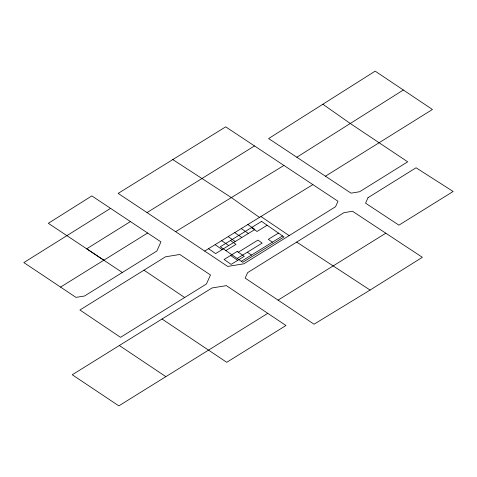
<?xml version="1.0" encoding="UTF-8"?>
<svg xmlns="http://www.w3.org/2000/svg" width="477" height="477" viewBox="0 0 477 477"><rect width="100%" height="100%" fill="white"/><g stroke="black" fill="none" stroke-linecap="round" stroke-linejoin="round"><path stroke-width="0.72" d="M322.863 104.242L350.279 123.495L407.686 161.822L359.616 191.742L351.042 193.149L268.629 138.569L375.161 71.133L432.436 109.483L325.463 176.192M296.819 157.231L403.345 89.998M370.086 290.064L422.354 257.312L352.533 211.263L343.923 212.682L247.629 272.635L245.178 278.127L314.051 324.205L370.086 290.064L296.694 242.083M110.539 208.354L23.85 262.583L75.956 297.374L84.512 296.008L156.844 251.027L160.946 241.881L91.84 195.898L48.338 223.314L122.321 272.498M130.418 221.572L86.701 248.809L103.837 260.215M282.545 235.924L241.314 261.313M278.055 300.14L385.792 233.211M267.782 313.329L226.36 285.634L212.05 287.953L72.254 374.755L118.845 405.867L267.782 313.329L285.973 325.511L226.736 362.305L162.019 319.018M147.017 212.581L227.678 266.428L243.866 263.799L335.558 206.72L337.99 201.252L225.693 126.846L118.141 193.388L147.017 212.581L254.503 145.932M60.543 287.106L147.631 233.014M184.665 297.499L120.526 337.334L79.933 309.996L165.513 256.793L179.823 254.485L210.476 275.008L206.428 284L184.665 297.499L143.976 270.179M204.693 251.051L312.87 184.605M225.871 250.598L236.026 244.361L230.48 240.515M267.15 225.245L256.996 231.482L251.445 227.636M238.303 252.208L257.956 240.14L262.201 243.085L237.182 258.445M278.467 233.098L268.307 239.335L272.439 242.197M175.661 231.655L283.934 165.436M172.787 159.568L231.357 197.585L259.464 217.417M119.333 345.515L165.817 376.603M260.943 216.51L289.163 235.608M247.843 224.554L254.915 229.461L215.604 253.603L208.532 248.696M241.29 228.578L248.362 233.486M234.738 232.603L241.809 237.504M228.185 236.628L235.256 241.529M247.342 252.208L251.474 255.076M221.638 240.647L228.71 245.554M215.085 244.671L222.157 249.578M230.641 255.463L237.713 260.37M368.011 197.693L365.555 203.172L398.921 225.162L453.15 191.474L416.045 167.773L368.011 197.693M261.605 221.4L220.326 246.752L242.727 262.29L284.012 236.944L261.605 221.4M237.194 251.439L224.089 259.488L231.16 264.389L244.266 256.346L237.194 251.439"/></g></svg>
